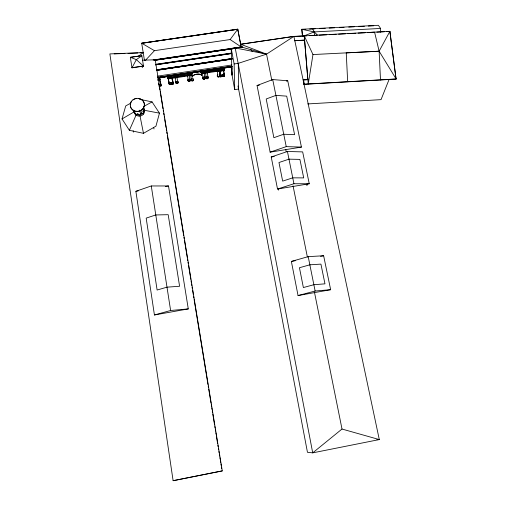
<?xml version="1.0" encoding="UTF-8"?>
<svg xmlns="http://www.w3.org/2000/svg" width="506" height="506" viewBox="0 0 506 506"><rect width="100%" height="100%" fill="white"/><g stroke="black" fill="none" stroke-linecap="round" stroke-linejoin="round"><path stroke-width="0.76" d="M192.697 72.586A4.756 2.1 -8.9 0 0 191.774 74.091L192.274 76.956L192.527 76.691A4.516 1.98 -8.9 0 1 193.286 75.615L194.557 74.888A4.465 1.954 -8.9 0 1 198.991 74.224L200.389 74.54A4.516 1.98 -8.9 0 1 201.382 75.356L201.692 75.539L201.186 72.681A4.756 2.1 -8.9 0 0 199.927 71.498M380.468 32.201L380.607 28.45L378.368 25.3L301.829 29.266L302.449 36.034M238.01 85.969L307.458 452.307L312.714 452.857L379.298 439.575L293.891 36.394L240.679 44.25L293.891 36.394L389.911 31.321L396.072 79.088L303.992 84.319L303.581 79.815L303.992 84.319M294.758 40.714L304.656 40.05M278.547 190.136L278.762 188.58M302.405 35.844L302.62 34.326M312.974 54.553L308.262 83.945L304.232 35.812L312.974 54.553L379.12 51.207L389.911 31.321L390.316 34.958M306.876 185.67L307.357 183.703M139.599 99.258L152.066 101.915L159.453 113.154L155.943 126.177L143.476 133.331L129.384 130.32L122.035 118.942L125.709 105.956L130.94 103.003M380.499 79.973L379.12 51.207L374.579 32.125L367.501 32.637M389.127 79.372L381.031 99.644L307.718 103.932M129.384 130.32L136.089 115.064M131.984 67.842L130.333 57.304L141.819 55.609L143.502 66.128L131.984 67.842L136.335 59.626L141.857 55.768M160.396 81.928L161.104 85.837L159.15 86.134L161.098 85.792M145.095 60.707L154.444 50.676L230.148 39.55L237.769 29.19L241.198 47.102L154.697 59.91M167.865 76.545L169.371 84.331L173.027 83.775L172.565 79.948L173.008 82.586L168.909 83.186L168.473 80.587L168.732 80.815M159.15 84.496L160.642 84.344L160.44 81.814L160.876 84.451L158.821 84.761L160.87 84.432M376.945 439.682L379.298 439.575L342.005 429.037L312.714 452.857L235.195 47.937L266.542 54.136L293.891 36.394M138.29 56.311L143.223 52.732L140.105 52.883M122.035 118.942L134.039 111.908M143.799 106.412L152.066 101.915M143.192 52.592L109.872 53.908L173.115 480.7L222.279 470.896L155.184 59.803L142.825 60.182M303.277 36.217L314.144 31.916L380.607 28.45M257.061 85.495L272.721 79.568L287.743 80.802L301.437 147.088L270.122 152.148L257.061 85.495L259.363 85.147M135.874 191.3L151.281 185.961L168.504 185.961L188.283 308.913L154.425 314.972L135.874 191.3L138.208 190.914M270.122 152.148L286.238 146.626L301.437 147.088M271.235 156.986L287.427 151.49L302.664 151.895L309.255 183.76L277.522 189.035L271.235 156.986L274.239 156.506M238.282 63.351L238.592 89.024L234.727 89.619L234.139 63.971L238.282 63.351L266.542 54.136L271.842 80.473M277.522 189.035L293.935 183.741L309.255 183.76M291.361 261.419L308.205 256.637L323.638 255.764L330.646 289.704L298.047 295.561L291.361 261.419L295.232 260.742M154.425 314.972L170.617 310.501L188.283 308.913M298.047 295.561L315.13 291.013L330.646 289.704M222.279 470.896L173.115 480.7M320.551 256.302L323.638 255.764M165.38 186.467L168.504 185.961M286.257 81.03L287.743 80.802M223.595 69.727L201.331 72.946M158.346 79.625L159.744 79.41M168.188 78.145L191.799 74.591M219.851 70.404L224.19 69.739L223.93 68.329M158.391 79.682L159.864 79.467L159.51 77.317M168.201 78.24L191.812 74.686M158.017 79.866L160.098 79.587L159.769 77.608M168.22 78.689L171.932 78.133L172.654 81.574M201.514 73.68L223.842 70.315M158.169 80.239L159.681 80.106M171.951 78.221L168.239 78.784L167.847 76.457M220.18 70.96L223.848 70.41M192.653 75.192L168.081 78.949L167.714 76.431M223.589 67.791L224.126 70.536L219.933 70.903M157.828 80.517L159.947 80.239L159.422 77.412M224.126 70.536L220.028 71.093M220.445 75.267C229.686 72.769 218.2 78.069 220.04 73.079M220.262 75.445L224.31 74.812L223.949 72.864M219.813 72.896L220.521 76.589L224.133 76.045L223.867 74.584M159.472 85.862L161.034 85.704M224.228 76.102L220.426 76.83L224.285 76.248L223.791 69.278M169.276 84.521L173.178 83.933M220.426 76.785L224.285 76.197L223.867 72.997M168.606 80.732L169.282 84.565L173.191 83.977L172.552 79.992M156.556 69.803L231.995 58.544M156.386 70.176L232.26 58.848L156.62 70.151M156.291 70.309L232.033 59M156.664 70.378L232.033 59.12M157.404 76.172L231.792 65.008M157.809 77.355L231.786 66.242M157.828 77.45L232.077 66.299M158.65 77.538L232.115 66.495M231.837 66.602L157.878 77.76L231.843 66.684M157.923 77.994L231.874 66.881L157.929 78.013M231.666 67.083L231.482 66.684M168.074 77.532L168.397 77.481M202.925 72.307L204.481 72.073M206.037 71.839L207.599 71.605M209.44 71.283L210.958 71.055M213.045 70.783L214.607 70.549M216.163 70.315L217.776 70.024M157.872 79.195L159.409 78.961A4.516 1.986 -7.7 0 1 160.668 77.228M192.065 74.047L168.334 77.62L168.201 77.291A4.516 1.986 -7.7 0 0 166.43 76.362M201.186 72.681L224.335 69.195L201.42 72.82M201.394 72.681L204.506 72.213M206.062 71.978L207.624 71.744M213.07 70.922L214.633 70.688M216.188 70.454L217.744 70.22M158.087 79.474L159.681 79.29L158.1 79.568M168.137 77.93L191.774 74.369M201.837 72.953L223.924 69.6M139.561 56.103L130.333 57.304L136.335 59.626L143.502 66.128M235.22 47.526L236.694 47.311M153.147 59.999L241.198 46.957L266.542 54.136L240.679 44.25M153.887 59.993L155.184 59.803M231.988 75.078L231.204 48.525L242.285 46.887M154.741 60.094L232.88 48.519M154.728 60.144L233.336 48.57M234.822 48.329L236.397 48.108M154.741 60.214L233.38 48.62M235.208 48.323L235.328 47.918M154.773 60.334L232.804 48.766M131.939 67.684L143.464 65.976M155.753 64.325L231.274 53.098M155.532 64.585L231.577 53.275M155.418 64.774L231.735 53.427M155.405 64.882L231.78 53.522M154.444 50.676L141.693 43.2L237.769 29.19L141.693 43.2L144.488 60.657M141.724 43.307L190.022 36.28M190.806 36.173L231.172 30.297M232.64 30.082L234.841 29.765M236.302 29.55L237.769 29.335L241.198 47.102L242.716 46.881M293.872 36.533L306.541 35.831M303.094 79.84L308.11 79.562M303.562 79.948L308.293 79.676M304.011 84.186L396.128 78.961L379.12 51.207L346.237 52.871L347.673 81.713M294.441 40.727L304.682 40.189M301.797 29.519L305.706 29.316M309.621 29.114L315.093 28.829M319.792 28.583L325.263 28.298M329.178 28.096L334.649 27.811M339.349 27.571L344.042 27.33M348.735 27.084L354.206 26.799M358.906 26.559L364.377 26.274M368.292 26.072L373.763 25.787M309.653 35.667L316.686 35.3M319.033 35.173L326.851 34.769M329.197 34.642L336.231 34.275M338.577 34.149L345.611 33.782M347.957 33.662L355.775 33.251M358.115 33.124L365.155 32.757M376.837 32.144L384.509 31.745M386.805 31.625L389.86 31.461M127.993 53.396L137.771 52.997M114.211 53.895L124.931 53.503M144.476 110.302L159.453 113.154M224.05 70.517L223.513 67.798M230.148 39.55L241.198 46.957M231.356 66.862L231.723 69.392M317.534 35.123L314.144 31.916L312.632 28.709M250.919 49.708L252.133 51.283M133.122 130.725L133.616 132.136M134.09 112.079L133.723 110.953A5.294 4.858 -8.4 0 0 140.383 114.811A5.294 4.858 -8.4 0 0 143.818 108.132M135.785 114.116L136.146 115.235M139.473 110.181L140.636 113.951M141.047 111.402L141.509 112.914M143.192 112.971L143.527 114.09M144.191 109.34L144.526 110.472M153.622 127.518L154.026 128.948M141.984 66.292L142.363 67.703M160.257 82.042L161.047 85.761M158.574 83.054L159.928 90.011M159.63 79.284L160.579 83.427M161.104 85.837L159.51 79.404M169.282 84.565L173.191 83.977M287.427 151.49L293.935 183.741M272.721 79.568L286.238 146.626M308.205 256.637L315.13 291.013M285.719 149.409L286.187 151.737M293.044 185.816L307.389 257.08M314.403 291.937L342.005 429.037M176.898 77.367L177.859 82.162M140.004 115.899L143.476 133.331M171.932 78.133L173.027 83.775M231.204 48.525L234.139 63.971M231.508 66.254L231.811 68.443L231.457 66.545M231.337 66.571L231.71 68.544M231.223 66.507L231.78 69.354M230.964 66.242L231.451 68.81M232.052 73.515L231.64 71.327M231.508 71.238L231.957 73.636M231.95 74.11L231.413 71.15M232.02 74.989L231.584 72.592L234.727 89.619M223.962 67.298L224.341 69.366M223.829 68.373L224.069 69.695M220.002 69.404L220.123 69.973M219.939 70.315L219.914 69.86L219.958 70.182M219.477 69.284L219.705 70.536M219.908 72.99L220.35 75.388M220.021 74.338L220.426 76.83M201.186 74.148L201.445 75.577M192.274 75.489L192.527 76.918M172.824 82.073L173.134 83.901M189.377 75.881L190.06 80.005M168.84 81.485L169.371 84.331M167.96 76.621L168.334 78.854M167.733 76.463L168.137 78.904M159.384 77.469L159.814 80.195M159.2 77.677L159.504 79.36M175.184 77.627L175.968 82.446M160.181 91.567L160.434 93.123M160.687 94.685L162.976 108.708M163.229 110.264L163.482 111.82M163.735 113.376L163.995 114.938M164.248 116.494L164.501 118.05M164.754 119.612L166.025 127.398M166.278 128.96L166.531 130.516M166.79 132.072L167.043 133.635M167.296 135.191L183.691 235.676M183.944 237.238L184.197 238.794M184.456 240.35L187.252 257.491M187.505 259.047L187.758 260.603M188.011 262.165L188.264 263.721M188.523 265.277L190.3 276.187M190.553 277.743L190.806 279.299M191.066 280.855L191.319 282.418M191.572 283.974L191.825 285.529M192.078 287.092L192.331 288.648M192.59 290.204L193.349 294.878M193.602 296.44L193.861 297.996M194.114 299.552L207.966 384.465M208.219 386.021L208.472 387.577M208.731 389.139L211.015 403.155M211.268 404.718L211.527 406.274M211.78 407.83L212.033 409.392M212.286 410.948L212.539 412.504M212.798 414.066L214.576 424.97M214.829 426.526L215.082 428.082M215.335 429.645L215.594 431.201M215.847 432.757L216.1 434.319M216.353 435.875L217.624 443.667M217.877 445.223L218.137 446.779M218.39 448.341L218.643 449.897M218.896 451.453L219.149 453.009M219.402 454.571L219.661 456.127M219.914 457.683L220.167 459.246M220.42 460.802L220.673 462.357M220.932 463.92L221.185 465.476M221.438 467.032L221.691 468.594M151.281 185.961L170.617 310.501M390.404 35.66L396.072 79.088M187.555 75.451L188.181 80.29M204.203 72.972L204.803 77.804M190.743 75.002L191.319 79.847M207.378 72.522L207.934 77.361M314.574 35.654L314.144 31.916L301.829 29.266L302.556 36.508M202.501 73.225L202.931 78.082M304.232 35.812L307.819 79.575M205.664 72.643L206.062 77.639M220.173 70.865L220.521 76.589M219.901 70.872L219.983 74.42M223.551 70.353L223.62 71.795M217.333 70.891L217.567 75.755M231.893 68.196L232.007 72.099M231.552 68.405L231.678 72.655M142.882 111.579A1.069 0.98 -8.2 0 1 143.343 113.072A1.069 0.98 -8.2 0 1 141.648 113.129M134.786 111.782A1.069 0.98 -8.8 0 1 133.786 110.245M137.322 113.61A1.069 0.98 -8.8 0 1 135.861 114.438A1.069 0.98 -8.8 0 1 135.406 112.946M140.415 113.489A1.069 0.98 -8.6 0 1 139.865 115.058A1.069 0.98 -8.6 0 1 138.517 114.021M143.261 108.531A1.069 0.98 -8 0 1 144.197 109.6A1.069 0.98 -8 0 1 143.008 110.485M138.208 98.461A7.122 6.521 -8.2 0 1 144.45 105.027A7.122 6.521 -8.2 0 1 137.714 111.478A7.122 6.521 -8.2 0 1 130.308 106.032M130.289 104.325A7.122 6.521 -8.2 0 1 131.674 101.162M132.977 99.916A7.122 6.521 -8.2 0 1 134.571 99.018M135.146 98.809A7.122 6.521 -8.2 0 1 136.354 98.525M143.375 110.536A4.453 4.08 -8.4 0 1 143.084 111.579M141.705 113.306A4.453 4.08 -8.4 0 1 140.706 113.875M138.429 114.223A4.453 4.08 -8.4 0 1 137.303 113.983M143.451 108.189A5.275 4.839 -8.4 0 1 141.99 115.4A5.275 4.839 -8.4 0 1 134.463 113.293M176.6 77.222A0.949 0.86 -3.4 0 1 175.867 77.526M176.714 77.203A0.949 0.86 -3.4 0 1 175.886 77.627M176.626 77.152A0.841 0.765 -3.4 0 1 175.886 77.526M177.41 81.302A1.316 1.202 -3.5 0 1 178.017 83.104A1.316 1.202 -3.5 0 1 175.961 83.243A1.316 1.202 -3.5 0 1 176.303 81.384M177.34 81.346A1.157 1.056 -3.5 0 1 177.872 82.927A1.157 1.056 -3.5 0 1 176.063 83.054A1.157 1.056 -3.5 0 1 176.36 81.415M177.391 81.574A0.923 0.841 -3.5 0 1 177.638 82.813A0.923 0.841 -3.5 0 1 176.265 82.908A0.955 0.873 -3.5 0 1 176.316 81.624M176.335 81.649A0.923 0.841 -3.5 0 0 176.265 82.908A0.955 0.873 -3.5 0 0 177.669 82.832A0.955 0.873 -3.5 0 0 177.41 81.548M193.064 79.29A0.917 0.841 -1.9 0 1 192.799 80.384A0.917 0.841 -1.9 0 1 191.584 80.271A0.917 0.841 -1.9 0 1 191.565 79.157A0.955 0.873 -1.9 0 0 191.597 80.328A0.955 0.873 -1.9 0 0 192.906 80.34A0.955 0.873 -1.9 0 0 193.001 79.151M193.026 78.936A1.157 1.056 -1.9 0 1 193.096 80.473A1.157 1.056 -1.9 0 1 191.413 80.454A1.157 1.056 -1.9 0 1 191.54 78.923M192.957 78.797A1.309 1.202 -1.9 0 1 193.317 80.555A1.309 1.202 -1.9 0 1 191.363 80.694A1.309 1.202 -1.9 0 1 191.451 78.904M192.527 78.651A1.309 1.202 -1.9 0 1 192.748 78.708M189.446 79.36A0.917 0.841 -2.2 0 1 189.908 80.574A0.955 0.873 -2.2 0 1 188.491 80.808A0.955 0.873 -2.2 0 1 188.523 79.474M188.542 79.499A0.917 0.841 -2.2 0 0 188.517 80.783A0.917 0.841 -2.2 0 0 189.908 80.574A0.955 0.873 -2.2 0 0 189.459 79.334M189.541 79.195A1.157 1.056 -2.2 0 1 190.079 80.77A1.157 1.056 -2.2 0 1 188.27 80.897A1.157 1.056 -2.2 0 1 188.567 79.265M189.389 79.094A1.316 1.202 -2.2 0 1 190.3 80.827A1.316 1.202 -2.2 0 1 188.219 81.143A1.316 1.202 -2.2 0 1 188.504 79.233M218.851 70.606A0.936 0.854 1 0 1 218.295 70.897A0.835 0.759 1 0 0 218.864 70.543M218.953 70.587A0.936 0.854 1 0 1 218.301 70.998M219.37 74.989A1.303 1.195 0.9 0 1 219.414 76.773A1.303 1.195 0.9 0 1 217.472 76.596A1.303 1.195 0.9 0 1 217.877 74.85M219.402 75.135A1.151 1.05 0.9 0 1 219.25 76.608A1.151 1.05 0.9 0 1 217.631 76.463A1.151 1.05 0.9 0 1 217.789 74.983M219.338 75.337A0.949 0.867 0.9 0 1 219.073 76.463A0.949 0.867 0.9 0 1 217.82 76.349A0.949 0.867 0.9 0 1 217.795 75.198M203.735 73.104A0.942 0.86 -0.6 0 1 202.792 73.098M204.671 77.532A0.917 0.841 -0.6 0 1 204.405 78.62A0.917 0.841 -0.6 0 1 203.191 78.512A0.949 0.867 -0.6 0 1 203.146 77.38M203.172 77.399A0.917 0.841 -0.6 0 0 203.191 78.512A0.949 0.867 -0.6 0 0 204.424 78.645A0.949 0.867 -0.6 0 0 204.696 77.519M204.127 76.899A1.309 1.195 -0.6 0 1 205.044 78.62A1.309 1.195 -0.6 0 1 202.969 78.936A1.309 1.195 -0.6 0 1 203.241 77.032M203.412 73.13A0.835 0.759 -0.6 0 1 203.121 73.13M207.049 72.573A0.942 0.86 -0.2 0 1 205.974 72.649M207.707 76.969A0.917 0.841 -0.3 0 1 207.656 78.082A0.949 0.867 -0.3 0 1 206.423 78.19A0.949 0.867 -0.3 0 1 206.182 77.057A0.917 0.841 -0.3 0 0 206.442 78.164A0.917 0.841 -0.3 0 0 207.656 78.082A0.949 0.867 -0.3 0 0 207.732 76.95M207.751 76.735A1.151 1.05 -0.3 0 1 207.877 78.221A1.151 1.05 -0.3 0 1 206.252 78.335A1.151 1.05 -0.3 0 1 206.132 76.849M206.865 72.598A0.835 0.759 -0.2 0 1 206.031 72.586M207.681 76.602A1.309 1.195 -0.3 0 1 208.055 78.354A1.309 1.195 -0.3 0 1 206.1 78.493A1.309 1.195 -0.3 0 1 206.182 76.703M206.733 72.624A0.835 0.759 -0.2 0 1 206.157 72.624M192.274 76.956A4.763 2.087 -8.9 0 1 196.726 74.161A4.763 2.087 -8.9 0 1 201.692 75.539M192.242 73.338A4.459 1.973 -8.9 0 1 192.527 72.978M200.186 71.827A4.459 1.973 -8.9 0 1 200.888 72.725M223.443 69.328A4.453 1.967 -10.1 0 1 225.094 67.494M230.464 66.684A4.453 1.967 -10.1 0 1 232.071 67.513M275.909 95.387L266.2 98.98L273.866 137.683L283.746 134.235L294.606 134.672L286.7 96.14L275.909 95.387M288.977 159.162L278.97 162.521L282.658 181.123L292.746 177.84L303.708 177.903L299.906 159.39L288.977 159.162M155.778 214.955L146.177 218.118L157.113 290.027L166.993 287.168L179.592 286.251L168.194 214.689L155.778 214.955M309.855 264.815L299.444 267.731L303.372 287.547L313.865 284.72L324.966 283.841L320.924 264.113L309.855 264.815M172.761 82.402L169.086 82.959L172.761 82.402M232.096 58.652L156.487 69.942L232.115 58.696M133.046 110.156A7.122 6.521 -8.2 0 0 144.368 105.444A7.122 6.521 -8.2 0 0 134.507 98.891A7.122 6.521 -8.2 0 0 133.046 110.156M204.924 78.424A1.151 1.056 -0.6 0 0 204.089 76.956A1.151 1.056 -0.6 0 1 204.924 78.405A1.151 1.056 -0.6 0 1 203.172 78.835A1.151 1.056 -0.6 0 1 203.14 77.165A1.151 1.056 -0.6 0 0 203.172 78.835A1.151 1.056 -0.6 0 0 204.924 78.405"/></g></svg>
